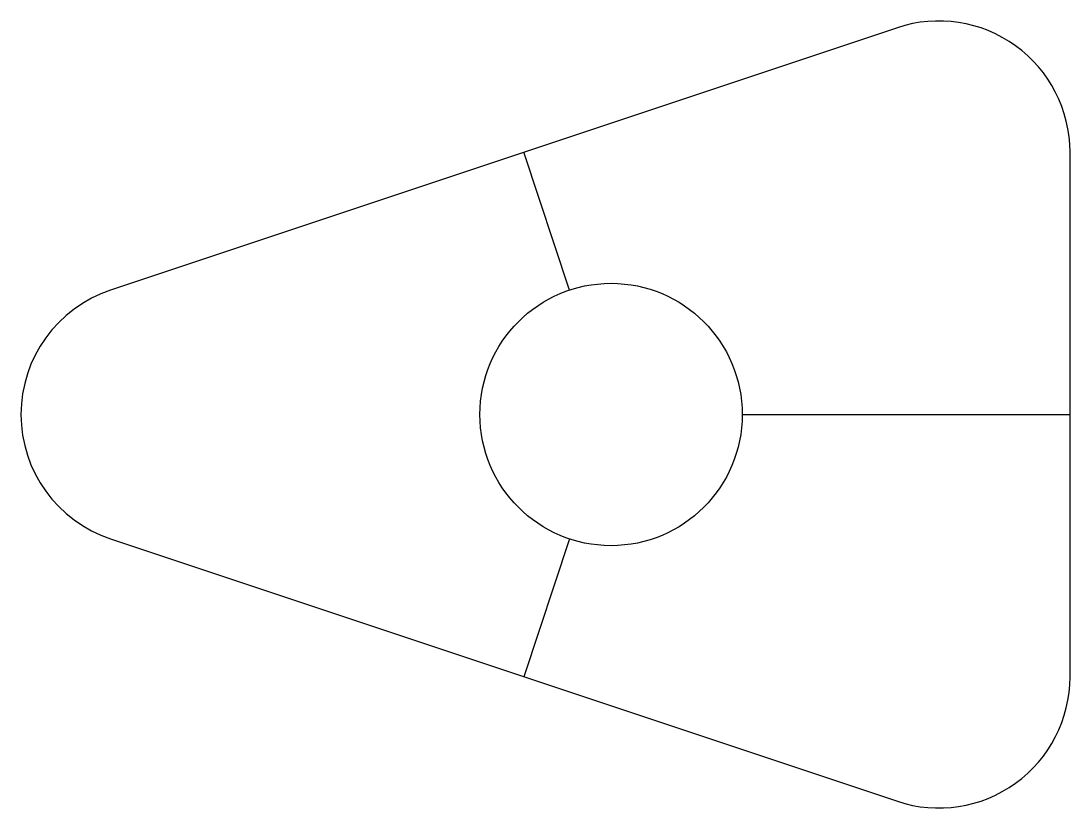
# Model space of a CAD drawing. Header units: inches. Extents: x 0.5 to 8.5, y 1 to 7.
import ezdxf

# ---------------------------------------------------------------- set-up
doc = ezdxf.new("R2010")
doc.units = ezdxf.units.IN

msp = doc.modelspace()

# ---------------------------------------------------------------- linework, layer by layer
for p, q in [((7.1838, 6.9487), (1.1838, 4.9487)), ((8.5, 2), (8.5, 6)), ((4.6838, 4.9487), (4.3338, 5.9987)), ((6, 4), (8.5, 4)), ((1.1838, 3.0513), (7.1838, 1.0513)), ((4.6838, 3.0513), (4.3338, 2.0013))]:
    msp.add_line(p, q)
msp.add_circle((5, 4), 1)
for centre, start, end in [((7.5, 6), 0, 108.43495), ((1.5, 4), 108.43495, 251.56505), ((7.5, 2), 251.56505, 0)]:
    msp.add_arc(centre, 1, start, end)

doc.saveas('drawing.dxf')
